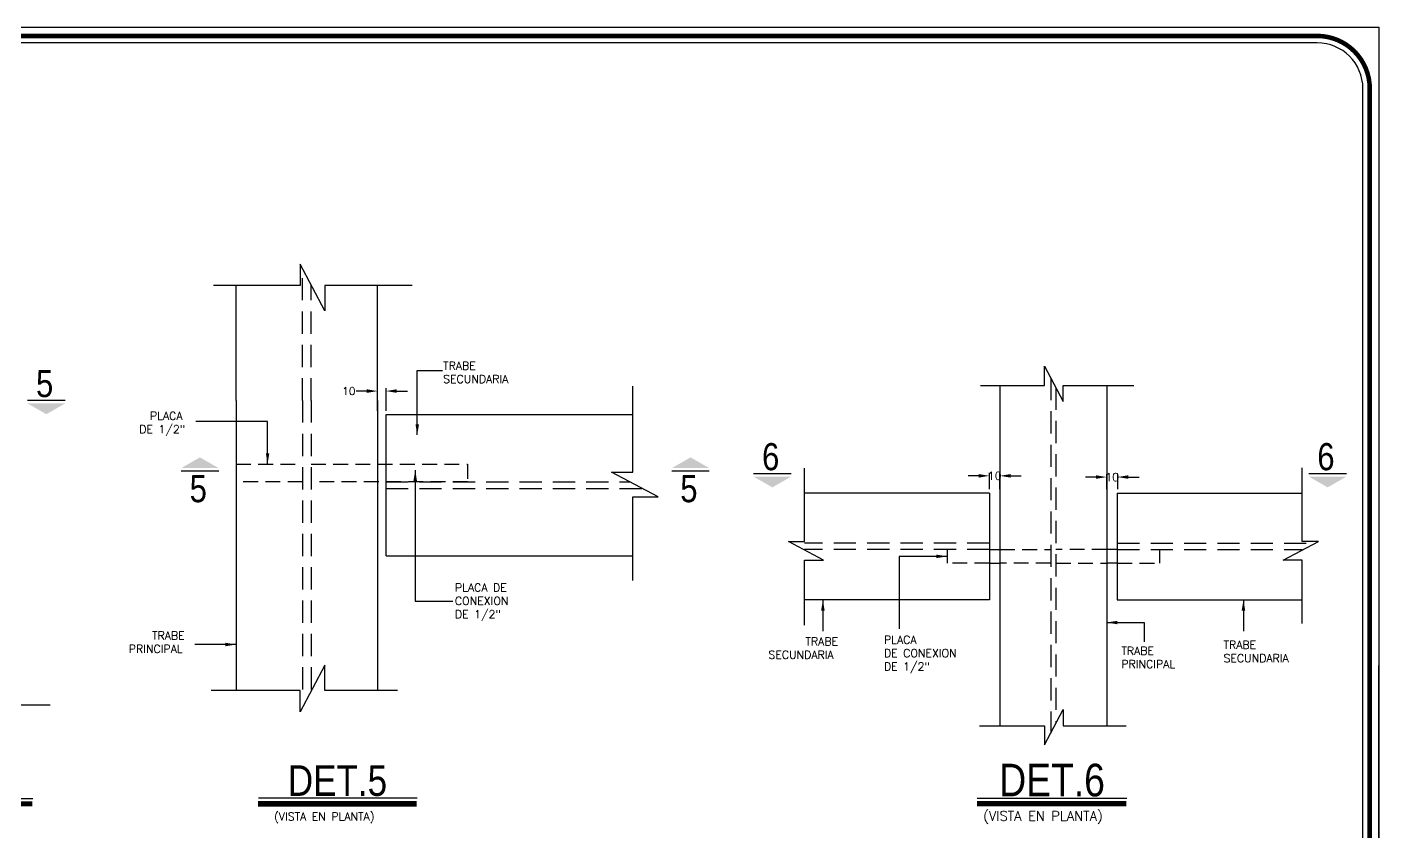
# Model space of a CAD drawing. Header units: millimetres. Extents: x -478 to -58, y -79 to 80.
# Drawn here: x -370.55 to -347.75, y 53.93 to 67.5 of the extents above; entities that cross this region are included whole.
import ezdxf

# ---------------------------------------------------------------- set-up
doc = ezdxf.new("R2010")
doc.units = ezdxf.units.MM
doc.header["$MEASUREMENT"] = 0
doc.linetypes.add('DASHED2', pattern=[0.375, 0.25, -0.125])
doc.layers.get('Defpoints').update_dxf_attribs({"color": 71})
doc.layers.add('cajones', color=150, linetype='Continuous', lineweight=0)
for name, color, linetype in [('cimentacion', 2, 'Continuous'), ('L1', 1, 'Continuous'), ('texto', 5, 'Continuous')]:
    doc.layers.add(name, color=color, linetype=linetype)
doc.styles.add('GRAN', font='swissck.ttf', dxfattribs={"height": 0.3})
doc.styles.add('PEQ', font='simplex.shx', dxfattribs={"height": 0.09})
doc.styles.add('ROMANS', font='simplex.shx')
doc.dimstyles.new('STANDARD$0', dxfattribs={"dimtxt": 0.135, "dimasz": 0.095, "dimexe": 0.09, "dimexo": 0.05, "dimgap": 0.09, "dimtad": 0, "dimtih": 1, "dimtoh": 1, "dimdec": 0, "dimlfac": 100, "dimzin": 0, "dimdsep": 46, "dimtxsty": 'ROMANS', "dimcen": 0.09, "dimclrd": 1, "dimclre": 1, "dimclrt": 5, "dimadec": 0, "dimazin": 0, "dimtfac": 1, "dimtdec": 0, "dimtofl": 0, "dimtmove": 0, "dimatfit": 1, "dimfxl": 1, "dimtolj": 1, "dimtzin": 0, "dimarcsym": 0})
doc.dimstyles.new('STANDARD$7', dxfattribs={"dimtxt": 0.6, "dimasz": 0.09, "dimexe": 0.18, "dimexo": 0.0625, "dimgap": 0.09, "dimtad": 0, "dimtih": 1, "dimtoh": 1, "dimzin": 0, "dimdsep": 46, "dimtxsty": 'PEQ', "dimcen": 0.09, "dimclrd": 1, "dimclre": 1, "dimadec": 0, "dimazin": 0, "dimtfac": 1, "dimtdec": 4, "dimtofl": 0, "dimtmove": 0, "dimatfit": 1, "dimfxl": 1, "dimtolj": 1, "dimtzin": 0, "dimarcsym": 0})

# ---------------------------------------------------------------- blocks, each defined once
blk = doc.blocks.new('*D170')
at = {"layer": 'Defpoints', "color": 0}
for p in [(-364.642, 61.362), (-364.642, 60.968), (-364.497, 60.968)]:
    blk.add_point(p, dxfattribs=at)
at = {"layer": 'texto', "color": 1, "lineweight": -2}
for p, q in [((-364.822, 61.362), (-365.002, 61.362)), ((-364.642, 61.031), (-364.642, 61.412)), ((-364.497, 61.031), (-364.497, 61.412)), ((-364.317, 61.362), (-364.137, 61.362))]:
    blk.add_line(p, q, dxfattribs=at)
at = {"layer": 'texto', "color": 1}
for points in [[(-364.822, 61.392), (-364.822, 61.332), (-364.642, 61.362)], [(-364.317, 61.392), (-364.317, 61.332), (-364.497, 61.362)]]:
    blk.add_solid(points, dxfattribs=at)
at = {"layer": 'texto', "insert": (-365.124, 61.362), "char_height": 0.09, "attachment_point": 5, "style": 'PEQ'}
blk.add_mtext('\\A1;{\\H1.4444x;10}', dxfattribs=at)
blk = doc.blocks.new('*D174')
at = {"layer": 'Defpoints', "color": 0}
for p in [(-354.142, 59.933), (-354.321, 59.643), (-354.142, 59.643)]:
    blk.add_point(p, dxfattribs=at)
at = {"layer": 'texto', "color": 1, "lineweight": -2}
for p, q in [((-354.321, 59.706), (-354.321, 59.983)), ((-354.142, 59.706), (-354.142, 59.983)), ((-354.501, 59.933), (-354.681, 59.933)), ((-353.962, 59.933), (-353.782, 59.933))]:
    blk.add_line(p, q, dxfattribs=at)
at = {"layer": 'texto', "color": 1}
for points in [[(-354.501, 59.963), (-354.501, 59.903), (-354.321, 59.933)], [(-353.962, 59.963), (-353.962, 59.903), (-354.142, 59.933)]]:
    blk.add_solid(points, dxfattribs=at)
at = {"layer": 'texto', "insert": (-354.231, 59.933), "char_height": 0.09, "attachment_point": 5, "style": 'PEQ'}
blk.add_mtext('\\A1;{\\H1.5x;10}', dxfattribs=at)
blk = doc.blocks.new('*D175')
at = {"layer": 'Defpoints', "color": 0}
for p in [(-352.341, 59.912), (-352.341, 59.643), (-352.156, 59.643)]:
    blk.add_point(p, dxfattribs=at)
at = {"layer": 'texto', "color": 1, "lineweight": -2}
for p, q in [((-352.521, 59.912), (-352.701, 59.912)), ((-352.341, 59.706), (-352.341, 59.962)), ((-352.156, 59.706), (-352.156, 59.962)), ((-351.976, 59.912), (-351.796, 59.912))]:
    blk.add_line(p, q, dxfattribs=at)
at = {"layer": 'texto', "color": 1}
for points in [[(-352.521, 59.942), (-352.521, 59.882), (-352.341, 59.912)], [(-351.976, 59.942), (-351.976, 59.882), (-352.156, 59.912)]]:
    blk.add_solid(points, dxfattribs=at)
at = {"layer": 'texto', "insert": (-352.249, 59.912), "char_height": 0.09, "attachment_point": 5, "style": 'PEQ'}
blk.add_mtext('\\A1;{\\H1.5x;10}', dxfattribs=at)

msp = doc.modelspace()

# ---------------------------------------------------------------- linework, layer by layer
at = {"layer": 'cajones'}
msp.add_line((-347.78228, 27.53702), (-347.74963, 60.03704), dxfattribs=at)
at = {"layer": 'cimentacion', "linetype": 'DASHED2', "ltscale": 1.5}
for p, q in [((-365.90669, 61.20439), (-365.90669, 63.42884)), ((-365.76257, 61.20439), (-365.76257, 63.14341)), ((-353.28452, 61.58319), (-353.28452, 55.59443)), ((-353.19892, 61.42203), (-353.19892, 55.7556)), ((-365.90669, 61.20439), (-365.90669, 56.31409)), ((-365.76257, 61.20439), (-365.76257, 56.31409)), ((-364.49685, 59.83175), (-360.38445, 59.83175)), ((-364.49685, 59.71835), (-360.17094, 59.71835)), ((-354.32063, 58.79695), (-357.43957, 58.79695)), ((-354.32063, 58.68817), (-357.43957, 58.68817)), ((-352.16281, 58.79695), (-348.82842, 58.79695)), ((-352.16281, 58.68817), (-349.04387, 58.68817))]:
    msp.add_line(p, q, dxfattribs=at)
at = {"layer": 'cimentacion', "linetype": 'DASHED2'}
for p, q in [((-355.03396, 58.68817), (-355.03396, 58.46169)), ((-354.1423, 58.68817), (-353.28452, 58.68817)), ((-352.34115, 58.68817), (-353.19892, 58.68817)), ((-351.44949, 58.68817), (-351.44949, 58.46169)), ((-354.32063, 58.46169), (-355.03396, 58.46169)), ((-353.28452, 58.46169), (-354.1423, 58.46169)), ((-353.19892, 58.46169), (-352.34115, 58.46169)), ((-352.16281, 58.46169), (-351.44949, 58.46169))]:
    msp.add_line(p, q, dxfattribs=at)
for points in [[(-367.02772, 60.13179), (-365.90669, 60.13179)], [(-365.76257, 60.13179), (-363.12143, 60.13179), (-363.12143, 59.83175), (-365.76257, 59.83175)], [(-365.90669, 59.83175), (-367.02772, 59.83175)]]:
    msp.add_lwpolyline(points, dxfattribs=at)
at = {"layer": 'L1'}
for p, q in [((-365.52747, 62.71486), (-365.94625, 63.50333)), ((-365.94625, 63.50333), (-365.94625, 63.14341)), ((-365.94625, 63.14341), (-367.4099, 63.14341)), ((-364.05556, 63.14341), (-365.52747, 63.14341)), ((-365.52747, 63.14341), (-365.52747, 62.71486)), ((-353.39012, 61.45852), (-353.39012, 61.782)), ((-353.39012, 61.782), (-353.07401, 61.18684)), ((-360.33611, 59.99723), (-360.33611, 61.44559)), ((-354.46926, 61.45852), (-353.39012, 61.45852)), ((-353.07401, 61.18684), (-353.07401, 61.45852)), ((-353.07401, 61.45852), (-351.88521, 61.45852)), ((-359.90756, 59.57845), (-360.69603, 59.99723)), ((-360.69603, 59.99723), (-360.33611, 59.99723)), ((-357.43957, 58.82682), (-357.43957, 60.06137)), ((-349.04387, 58.82682), (-349.04387, 60.0672)), ((-360.33611, 58.16799), (-360.33611, 59.57845)), ((-360.33611, 59.57845), (-359.90756, 59.57845)), ((-357.11609, 58.51071), (-357.71125, 58.82682)), ((-357.71125, 58.82682), (-357.43957, 58.82682)), ((-349.36736, 58.51071), (-348.7722, 58.82682)), ((-348.7722, 58.82682), (-349.04387, 58.82682)), ((-357.43957, 57.41677), (-357.43957, 58.51071)), ((-357.43957, 58.51071), (-357.11609, 58.51071)), ((-349.04387, 58.51071), (-349.36736, 58.51071)), ((-349.04387, 57.44176), (-349.04387, 58.51071)), ((-365.52747, 56.74264), (-365.94625, 55.95417)), ((-365.52747, 56.31409), (-365.52747, 56.74264)), ((-365.94625, 56.31409), (-367.44609, 56.31409)), ((-365.94625, 55.95417), (-365.94625, 56.31409)), ((-364.3024, 56.31409), (-365.52747, 56.31409)), ((-370.16445, 56.06735), (-371.41633, 56.06735)), ((-353.39012, 55.39562), (-353.07401, 55.99078)), ((-353.07401, 55.99078), (-353.07401, 55.71911)), ((-354.4879, 55.71911), (-353.39012, 55.71911)), ((-353.39012, 55.71911), (-353.39012, 55.39562)), ((-353.07401, 55.71911), (-352.01219, 55.71911))]:
    msp.add_line(p, q, dxfattribs=at)
at = {"layer": 'texto'}
for p, q in [((-367.02772, 61.20439), (-367.02772, 63.14341)), ((-364.64155, 61.20439), (-364.64155, 63.14341)), ((-354.1423, 61.45852), (-354.1423, 55.71911)), ((-352.34115, 61.45852), (-352.34115, 55.71911)), ((-369.91138, 61.2021), (-370.54352, 61.2021)), ((-367.02772, 61.20439), (-367.02772, 56.31409)), ((-364.64155, 61.20439), (-364.64155, 56.31409)), ((-364.49685, 60.96813), (-360.33611, 60.96813)), ((-364.49685, 58.58196), (-364.49685, 60.96813)), ((-367.3206, 60.0135), (-367.95273, 60.0135)), ((-359.04462, 60.0135), (-359.67676, 60.0135)), ((-357.66503, 59.96877), (-358.29716, 59.96877)), ((-348.29968, 59.96877), (-348.93181, 59.96877)), ((-354.32063, 59.64314), (-357.43957, 59.64314)), ((-354.32063, 59.64314), (-354.32063, 57.84198)), ((-352.16281, 59.64314), (-352.16281, 57.84198)), ((-352.16281, 59.64314), (-349.04387, 59.64314)), ((-354.32063, 58.68817), (-354.1423, 58.68817)), ((-352.16281, 58.68817), (-352.34115, 58.68817)), ((-364.49685, 58.58196), (-360.33611, 58.58196)), ((-354.32063, 58.46169), (-354.1423, 58.46169)), ((-352.16281, 58.46169), (-352.34115, 58.46169)), ((-354.32063, 57.84198), (-357.43957, 57.84198)), ((-352.16281, 57.84198), (-349.04387, 57.84198)), ((-370.45538, 54.48879), (-372.851, 54.48879)), ((-363.9716, 54.4988), (-366.64905, 54.4988)), ((-352.00353, 54.49324), (-354.52442, 54.49324))]:
    msp.add_line(p, q, dxfattribs=at)
at = {"layer": 'texto', "color": 7}
msp.add_lwpolyline([(-391.25023, 1.65615), (-391.25023, 67.49957), (-347.75458, 67.49957), (-347.75458, 1.65615)], close=True, dxfattribs=at)
at = {"layer": 'texto', "const_width": 0.07718}
msp.add_lwpolyline([(-391.102, 66.46207), (-391.102, 2.74941, 0.41421356), (-390.21449, 1.86189), (-348.79208, 1.86189, 0.41421356), (-347.90457, 2.74941), (-347.90457, 66.46207, 0.41421356), (-348.79208, 67.34958), (-390.21449, 67.34958, 0.41421356)], format="xyb", close=True, dxfattribs=at)
at = {"layer": 'texto'}
msp.add_lwpolyline([(-390.98624, 66.46207), (-390.98624, 2.74941, 0.41421356), (-390.21449, 1.97766), (-348.79208, 1.97766, 0.41421356), (-348.02033, 2.74941), (-348.02033, 66.46207, 0.41421356), (-348.79208, 67.23382), (-390.21449, 67.23382, 0.41421356)], format="xyb", close=True, dxfattribs=at)
for points, const_width in [([(-370.46415, 54.40373), (-372.8582, 54.40373)], 0.08694), ([(-363.9814, 54.40373), (-366.65711, 54.40373)], 0.09717), ([(-352.01276, 54.40373), (-354.532, 54.40373)], 0.09148)]:
    msp.add_lwpolyline(points, dxfattribs=dict(at, const_width=const_width))
for points in [[(-369.91138, 61.15273), (-370.22745, 60.97128), (-370.54352, 61.15273)], [(-367.3206, 60.06288), (-367.63667, 60.24432), (-367.95273, 60.06288)], [(-359.04462, 60.06288), (-359.36069, 60.24432), (-359.67676, 60.06288)], [(-357.66503, 59.9194), (-357.9811, 59.73795), (-358.29716, 59.9194)], [(-348.29968, 59.9194), (-348.61575, 59.73795), (-348.93181, 59.9194)]]:
    msp.add_solid(points, dxfattribs=at)

# ---------------------------------------------------------------- texts
at = {"layer": 'texto', "style": 'GRAN'}
for s, height, p in [('5', 0.4568, (-370.40109, 61.26045)), ('6', 0.4568, (-358.15473, 60.02712)), ('6', 0.4568, (-348.78938, 60.02712)), ('5', 0.4568, (-367.8103, 59.48769)), ('5', 0.4568, (-359.53432, 59.48769)), ('DET.5', 0.515975, (-366.1541, 54.53678)), ('DET.6', 0.548906, (-354.15431, 54.529))]:
    msp.add_text(s, height=height, dxfattribs=at).set_placement(p)
at = {"layer": 'texto', "char_height": 0.135, "attachment_point": 4, "style": 'PEQ'}
for s, insert in [('\\A1;TRABE \\PSECUNDARIA', (-363.53377, 61.67763)), ('\\A1;\\pi-0.62357;PLACA\\P\\pi-0.80357;DE 1/2"', (-367.85631, 60.80823)), ('\\A1;PLACA DE\\PCONEXION\\PDE 1/2"', (-363.33563, 57.80111)), ('\\A1;\\pi-0.61071;TRABE \\P\\pi-1.0029;PRINCIPAL', (-367.83335, 57.12735)), ('\\A1;\\pi-0.61071;TRABE \\P\\pi-1.2343;SECUNDARIA', (-356.81226, 57.02881)), ('\\A1;PLACA\\PDE CONEXION\\PDE 1/2"', (-356.0989, 56.92052)), ('\\A1;TRABE \\PPRINCIPAL', (-352.09487, 56.87175)), ('\\A1;TRABE \\PSECUNDARIA', (-350.37087, 56.97036))]:
    msp.add_mtext(s, dxfattribs=dict(at, insert=insert))
at = {"layer": 'texto', "attachment_point": 4, "style": 'PEQ'}
for s, insert, char_height, width in [('\\pi0.46747;(VISTA EN PLANTA)', (-366.85427, 54.16543), 0.135, 2.4603267), ('\\pi0.2197;(VISTA EN PLANTA)', (-354.64381, 54.17134), 0.1604989, 2.5889712)]:
    msp.add_mtext(s, dxfattribs=dict(at, insert=insert, char_height=char_height, width=width))

# ---------------------------------------------------------------- dimensions: what is measured, and where the dimension line sits
at = {"layer": 'texto'}
dim = msp.add_linear_dim(base=(-364.64155, 61.36163), p1=(-364.49685, 60.96813), p2=(-364.64155, 60.96813), text='{\\H1.4444x;10}', dimstyle='STANDARD$0', override={"dimtxt": 0.135, "dimasz": 0.18, "dimexe": 0.05, "dimexo": 0.0625, "dimgap": 0.03, "dimtxsty": 'PEQ', "dimclrt": 256}, dxfattribs=at)
dim.commit()
dim.dimension.update_dxf_attribs({"geometry": '*D170', "text_midpoint": (-365.1244, 61.36163)})
for base, p1, p2, picture, middle in [((-354.1423, 59.93337), (-354.32063, 59.64314), (-354.1423, 59.64314), '*D174', (-354.23147, 59.93337)), ((-352.34115, 59.91211), (-352.15639, 59.64314), (-352.34115, 59.64314), '*D175', (-352.24877, 59.91211))]:
    dim = msp.add_linear_dim(base=base, p1=p1, p2=p2, text='{\\H1.5x;10}', dimstyle='STANDARD$0', override={"dimtxt": 0.135, "dimasz": 0.18, "dimexe": 0.05, "dimexo": 0.0625, "dimgap": 0.03, "dimtxsty": 'PEQ', "dimclrt": 256}, dxfattribs=at)
    dim.commit()
    dim.dimension.update_dxf_attribs({"geometry": picture, "text_midpoint": middle, "dimtype": 160})

# ---------------------------------------------------------------- leaders
for points in [[(-363.97108, 60.62355), (-363.97108, 61.70597), (-363.54246, 61.70597)], [(-366.49563, 60.13179), (-366.49563, 60.84749), (-367.7079, 60.84749)], [(-364.00505, 60.02825), (-364.00505, 57.82075), (-363.37042, 57.82075)], [(-355.03396, 58.57493), (-355.84402, 58.57493), (-355.84402, 57.35516)], [(-357.12893, 57.84198), (-357.12893, 57.31486)], [(-350.03539, 57.84198), (-350.03539, 57.31486)], [(-352.34115, 57.45892), (-351.70752, 57.45892), (-351.70752, 57.13539)], [(-367.02643, 57.0887), (-367.72477, 57.0887)]]:
    msp.add_leader(points, dimstyle='STANDARD$7', override={"dimtxt": 0.135, "dimasz": 0.18, "dimexe": 0.05, "dimgap": 0.03, "dimdec": 0, "dimlfac": 100, "dimclrt": 256, "dimtdec": 0}, dxfattribs=at)

doc.saveas('drawing.dxf')
